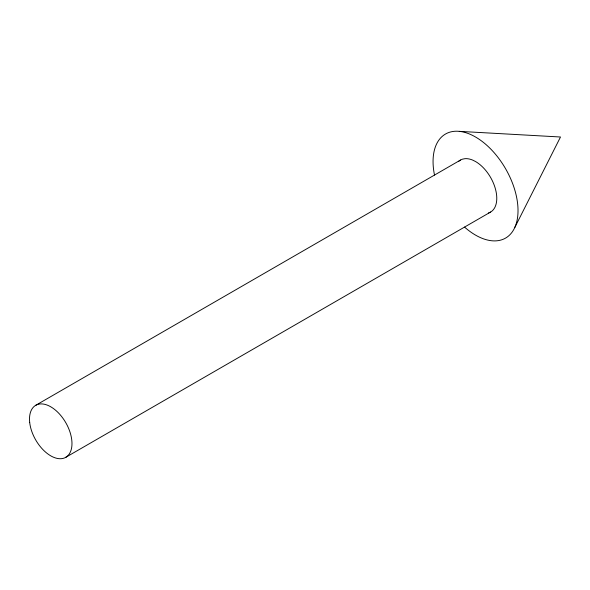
<?xml version="1.0" encoding="UTF-8"?>
<svg xmlns="http://www.w3.org/2000/svg" width="590" height="590" viewBox="0 0 590 590"><rect width="100%" height="100%" fill="white"/><g stroke="black" fill="none" stroke-linecap="round" stroke-linejoin="round"><path stroke-width="0.89" d="M514.79 227.489L560.5 137.005L459.286 131.356M35.724 405.3L460.525 160.045M65.755 457.324L490.555 212.068M458.688 161.402A30.038 17.346 60 0 1 462.612 159.138L464.92 158.688A30.038 17.346 60 0 1 472.767 160.141L475.54 161.535A30.038 17.346 60 0 1 495.652 189.788A30.038 17.346 60 0 1 488.468 212.983M434.505 175.06A60.077 34.685 60 0 1 471.838 135.058A60.077 34.685 60 0 1 517.858 214.767A60.077 34.685 60 0 1 464.544 227.091M29.684 422.359A30.038 17.346 60 0 0 63.668 458.238A30.038 17.346 60 0 0 58.867 413.347A30.038 17.346 60 0 0 29.684 422.359"/></g></svg>
